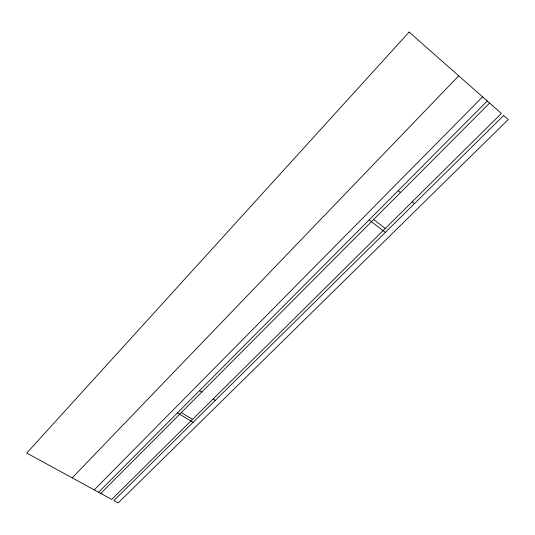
<?xml version="1.0" encoding="UTF-8"?>
<svg xmlns="http://www.w3.org/2000/svg" width="535" height="535" viewBox="0 0 535 535"><rect width="100%" height="100%" fill="white"/><g stroke="black" fill="none" stroke-linecap="round" stroke-linejoin="round"><path stroke-width="0.8" d="M72.198 477.869L458.722 75.836M94.24 489.893L482.557 96.862M98.594 492.267L487.251 101.001M100.767 493.457L489.585 103.068M177.419 412.913L193.068 422.362M181.325 412.572L192.553 419.366M199.568 390.617L201.802 392.008M213.097 399.023L215.304 400.394M369.11 219.938L385.361 232.377M373.617 219.504L385.28 228.452M398.16 190.694L400.481 192.533M412.177 201.809L414.464 203.621M409.101 32.06L26.75 453.078L111.728 499.436L501.369 113.453L409.101 32.06M503.669 115.486L113.875 500.606L118.155 502.94L508.25 119.532L503.669 115.486"/></g></svg>
